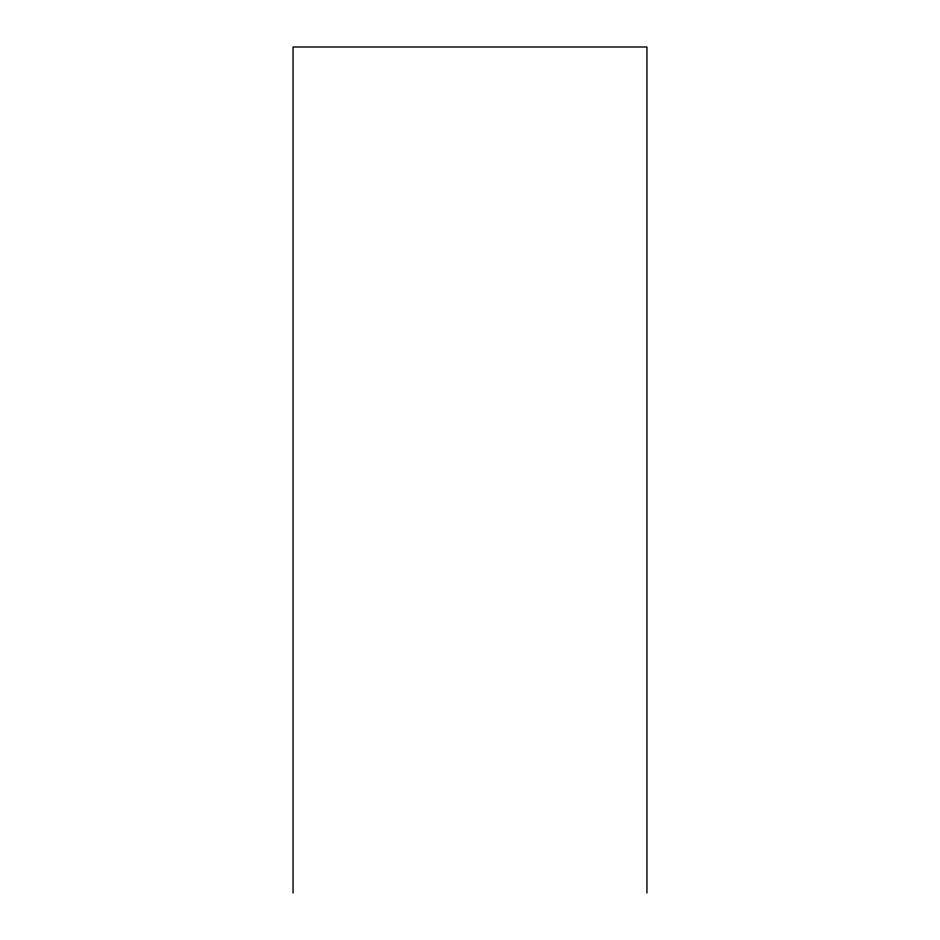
<?xml version="1.0" encoding="UTF-8"?>
<svg xmlns="http://www.w3.org/2000/svg" width="940" height="940" viewBox="0 0 940 940"><rect width="100%" height="100%" fill="white"/><g stroke="black" fill="none" stroke-linecap="round" stroke-linejoin="round"><path stroke-width="1.41" d="M646.943 893L646.943 47L293.057 47L293.057 893"/></g></svg>
